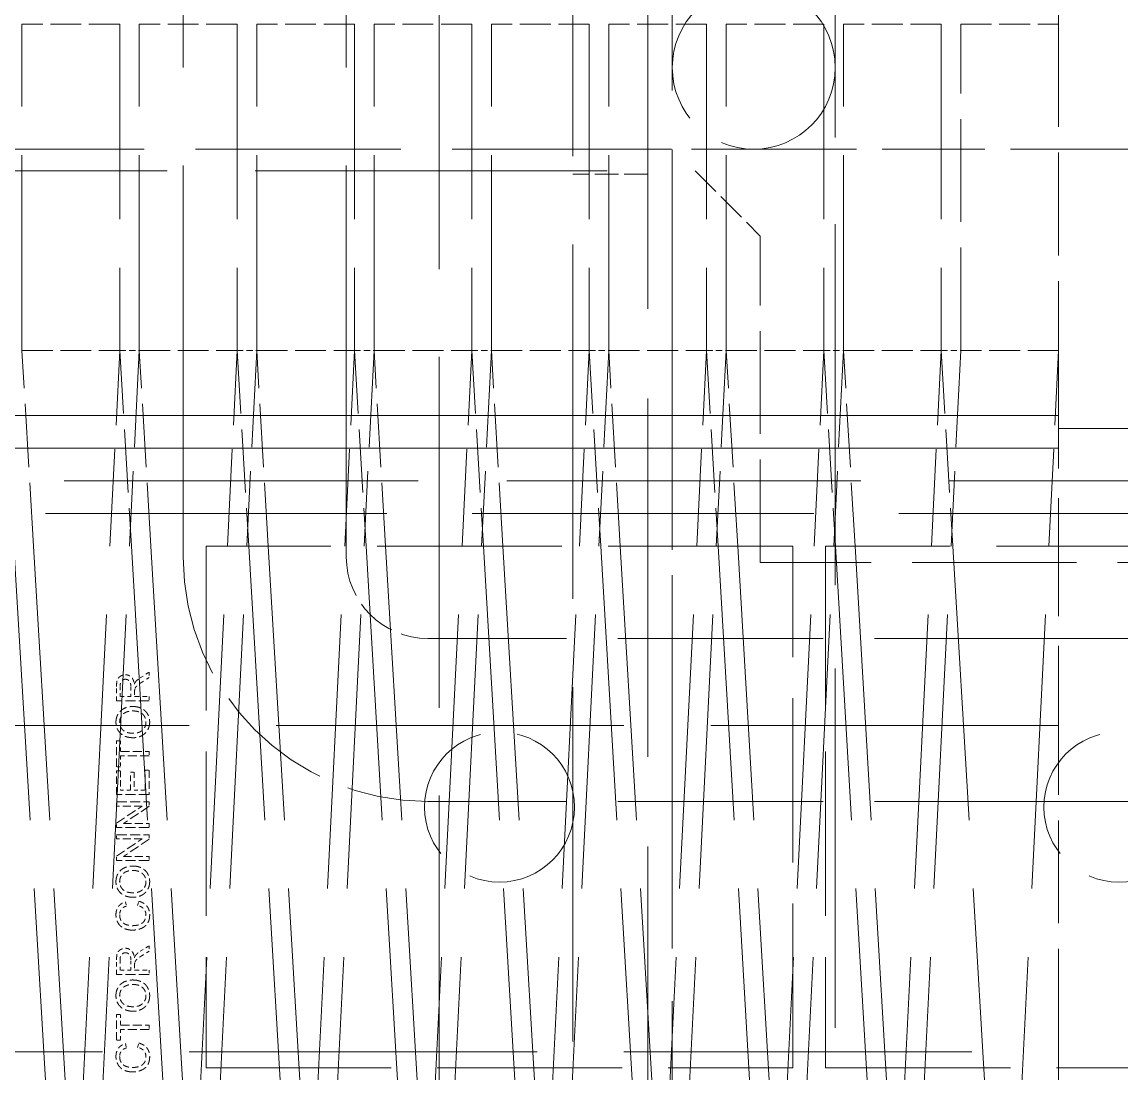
# Model space of a CAD drawing. Header units: millimetres. Extents: x 0 to 5945, y 0 to 4205.
# Drawn here: x 2019.48 to 2053.19, y 2407.2 to 2439.42 of the extents above; entities that cross this region are included whole.
import ezdxf

# ---------------------------------------------------------------- set-up
doc = ezdxf.new("R2010")
doc.units = ezdxf.units.MM
doc.header["$LTSCALE"] = 5
doc.linetypes.add('DASHED', pattern=[0.2067, 0.1654, -0.0413])
doc.layers.add('가려진 것(ISO)', color=2, linetype='DASHED', lineweight=18)

msp = doc.modelspace()

# ---------------------------------------------------------------- linework, layer by layer
at = {"layer": '가려진 것(ISO)', "ltscale": 13.290483}
msp.add_line((2038.676, 2403.157), (2038.676, 2787.757), dxfattribs=at)
at = {"layer": '가려진 것(ISO)', "ltscale": 13.131522}
for p, q in [((2036.376, 2785.457), (2036.376, 2405.457)), ((2058.776, 2425.357), (1963.776, 2425.357))]:
    msp.add_line(p, q, dxfattribs=at)
at = {"layer": '가려진 것(ISO)', "ltscale": 13.008655}
msp.add_line((2032.276, 2404.957), (2032.276, 2525.957), dxfattribs=at)
at = {"layer": '가려진 것(ISO)', "ltscale": 12.629621}
msp.add_line((2039.426, 2487.726), (2039.426, 2396.357), dxfattribs=at)
at = {"layer": '가려진 것(ISO)', "ltscale": 13.183357}
msp.add_line((2044.426, 2487.726), (2044.426, 2378.726), dxfattribs=at)
at = {"layer": '가려진 것(ISO)', "ltscale": 14.513788}
for p, q in [((2024.426, 2423.026), (2024.426, 2468.026)), ((2029.426, 2423.026), (2029.426, 2468.026))]:
    msp.add_line(p, q, dxfattribs=at)
at = {"layer": '가려진 것(ISO)', "ltscale": 12.388774}
msp.add_line((2039.426, 2460.376), (2039.426, 2396.357), dxfattribs=at)
at = {"layer": '가려진 것(ISO)', "ltscale": 13.167232}
msp.add_line((2044.426, 2460.376), (2044.426, 2378.726), dxfattribs=at)
at = {"layer": '가려진 것(ISO)', "ltscale": 3.047916}
msp.add_line((2051.276, 2447.358), (2051.276, 2439.357), dxfattribs=at)
at = {"layer": '가려진 것(ISO)', "ltscale": 1.142718}
for p, q in [((2022.476, 2439.357), (2019.476, 2439.357)), ((2026.076, 2439.357), (2023.076, 2439.357)), ((2029.676, 2439.357), (2026.676, 2439.357)), ((2033.276, 2439.357), (2030.276, 2439.357)), ((2036.876, 2439.357), (2033.876, 2439.357)), ((2040.476, 2439.357), (2037.476, 2439.357)), ((2044.076, 2439.357), (2041.076, 2439.357)), ((2047.676, 2439.357), (2044.676, 2439.357)), ((2048.276, 2439.357), (2051.276, 2439.357)), ((2019.476, 2429.357), (2022.476, 2429.357)), ((2023.076, 2429.357), (2026.076, 2429.357)), ((2026.676, 2429.357), (2029.676, 2429.357)), ((2030.276, 2429.357), (2033.276, 2429.357)), ((2033.876, 2429.357), (2036.876, 2429.357)), ((2037.476, 2429.357), (2040.476, 2429.357)), ((2041.076, 2429.357), (2044.076, 2429.357)), ((2044.676, 2429.357), (2047.676, 2429.357)), ((2051.276, 2429.357), (2048.276, 2429.357))]:
    msp.add_line(p, q, dxfattribs=at)
at = {"layer": '가려진 것(ISO)', "ltscale": 7.23104}
for p, q in [((2019.476, 2429.357), (2019.476, 2439.357)), ((2022.476, 2439.357), (2022.476, 2429.357)), ((2023.076, 2429.357), (2023.076, 2439.357)), ((2026.076, 2439.357), (2026.076, 2429.357)), ((2026.676, 2429.357), (2026.676, 2439.357)), ((2029.676, 2439.357), (2029.676, 2429.357)), ((2030.276, 2429.357), (2030.276, 2439.357)), ((2033.276, 2439.357), (2033.276, 2429.357)), ((2033.876, 2429.357), (2033.876, 2439.357)), ((2036.876, 2439.357), (2036.876, 2429.357)), ((2037.476, 2429.357), (2037.476, 2439.357)), ((2040.476, 2439.357), (2040.476, 2429.357)), ((2041.076, 2429.357), (2041.076, 2439.357)), ((2044.076, 2439.357), (2044.076, 2429.357)), ((2044.676, 2429.357), (2044.676, 2439.357)), ((2047.676, 2439.357), (2047.676, 2429.357))]:
    msp.add_line(p, q, dxfattribs=at)
at = {"layer": '가려진 것(ISO)', "ltscale": 3.809293}
for p, q in [((2048.276, 2429.357), (2048.276, 2439.357)), ((2051.276, 2439.357), (2051.276, 2429.357)), ((2041.926, 2435.526), (2051.926, 2435.526)), ((2042.126, 2422.857), (2042.126, 2432.857)), ((2051.276, 2407.857), (2051.276, 2417.857))]:
    msp.add_line(p, q, dxfattribs=at)
at = {"layer": '가려진 것(ISO)', "ltscale": 7.618686}
for p, q in [((2016.926, 2435.526), (2036.926, 2435.526)), ((2051.926, 2420.526), (2031.926, 2420.526)), ((2051.926, 2415.526), (2031.926, 2415.526))]:
    msp.add_line(p, q, dxfattribs=at)
at = {"layer": '가려진 것(ISO)', "ltscale": 2.991791}
for p, q in [((2036.926, 2435.526), (2041.926, 2435.526)), ((2051.926, 2435.526), (2056.926, 2435.526)), ((2056.926, 2420.526), (2051.926, 2420.526)), ((2051.926, 2415.526), (2056.926, 2415.526))]:
    msp.add_line(p, q, dxfattribs=at)
at = {"layer": '가려진 것(ISO)', "ltscale": 13.062409}
msp.add_line((1932.126, 2434.857), (2040.126, 2434.857), dxfattribs=at)
at = {"layer": '가려진 것(ISO)', "ltscale": 1.077359}
msp.add_line((2040.126, 2434.857), (2042.126, 2432.857), dxfattribs=at)
at = {"layer": '가려진 것(ISO)', "ltscale": 0.87606}
msp.add_line((2038.676, 2434.757), (2036.376, 2434.757), dxfattribs=at)
at = {"layer": '가려진 것(ISO)', "ltscale": 11.826798}
msp.add_line((2039.426, 2433.026), (2039.426, 2396.357), dxfattribs=at)
at = {"layer": '가려진 것(ISO)', "ltscale": 13.134978}
msp.add_line((2044.426, 2433.026), (2044.426, 2378.726), dxfattribs=at)
at = {"layer": '가려진 것(ISO)', "ltscale": 2.346701}
for p, q in [((2019.831, 2423.357), (2019.476, 2429.357)), ((2022.476, 2429.357), (2022.831, 2423.357)), ((2023.431, 2423.357), (2023.076, 2429.357)), ((2026.076, 2429.357), (2026.431, 2423.357)), ((2027.031, 2423.357), (2026.676, 2429.357)), ((2029.676, 2429.357), (2030.031, 2423.357)), ((2030.631, 2423.357), (2030.276, 2429.357)), ((2033.276, 2429.357), (2033.631, 2423.357)), ((2034.231, 2423.357), (2033.876, 2429.357)), ((2036.876, 2429.357), (2037.231, 2423.357)), ((2037.831, 2423.357), (2037.476, 2429.357)), ((2040.476, 2429.357), (2040.831, 2423.357)), ((2041.431, 2423.357), (2041.076, 2429.357)), ((2044.076, 2429.357), (2044.431, 2423.357)), ((2045.031, 2423.357), (2044.676, 2429.357)), ((2047.676, 2429.357), (2048.031, 2423.357))]:
    msp.add_line(p, q, dxfattribs=at)
at = {"layer": '가려진 것(ISO)', "ltscale": 3.592411}
for p, q in [((2022.176, 2423.357), (2022.476, 2429.357)), ((2023.076, 2429.357), (2022.776, 2423.357)), ((2025.776, 2423.357), (2026.076, 2429.357)), ((2026.676, 2429.357), (2026.376, 2423.357)), ((2029.376, 2423.357), (2029.676, 2429.357)), ((2030.276, 2429.357), (2029.976, 2423.357)), ((2032.976, 2423.357), (2033.276, 2429.357)), ((2033.876, 2429.357), (2033.576, 2423.357)), ((2036.576, 2423.357), (2036.876, 2429.357)), ((2037.476, 2429.357), (2037.176, 2423.357)), ((2040.176, 2423.357), (2040.476, 2429.357)), ((2041.076, 2429.357), (2040.776, 2423.357)), ((2043.776, 2423.357), (2044.076, 2429.357)), ((2044.676, 2429.357), (2044.376, 2423.357)), ((2047.376, 2423.357), (2047.676, 2429.357)), ((2048.276, 2429.357), (2047.976, 2423.357)), ((2050.976, 2423.357), (2051.276, 2429.357))]:
    msp.add_line(p, q, dxfattribs=at)
at = {"layer": '가려진 것(ISO)', "ltscale": 0.228464}
for p, q in [((2022.476, 2429.357), (2023.076, 2429.357)), ((2026.076, 2429.357), (2026.676, 2429.357)), ((2029.676, 2429.357), (2030.276, 2429.357)), ((2033.276, 2429.357), (2033.876, 2429.357)), ((2036.876, 2429.357), (2037.476, 2429.357)), ((2040.476, 2429.357), (2041.076, 2429.357)), ((2044.076, 2429.357), (2044.676, 2429.357)), ((2047.676, 2429.357), (2048.276, 2429.357))]:
    msp.add_line(p, q, dxfattribs=at)
at = {"layer": '가려진 것(ISO)', "ltscale": 4.380702}
msp.add_line((2051.276, 2429.357), (2051.276, 2417.857), dxfattribs=at)
at = {"layer": '가려진 것(ISO)', "ltscale": 12.901145}
for p, q in [((1971.276, 2427.357), (2051.276, 2427.357)), ((2051.276, 2427.357), (1971.276, 2427.357)), ((2051.276, 2426.357), (1971.276, 2426.357)), ((1971.276, 2426.357), (2051.276, 2426.357)), ((2051.276, 2417.857), (1971.276, 2417.857)), ((1971.276, 2407.857), (2051.276, 2407.857))]:
    msp.add_line(p, q, dxfattribs=at)
at = {"layer": '가려진 것(ISO)', "ltscale": 2.856945}
for p, q in [((2051.276, 2426.957), (2058.776, 2426.957)), ((2051.276, 2407.857), (2051.276, 2400.357))]:
    msp.add_line(p, q, dxfattribs=at)
at = {"layer": '가려진 것(ISO)', "ltscale": 12.666578}
msp.add_line((2096.126, 2424.357), (1952.126, 2424.357), dxfattribs=at)
at = {"layer": '가려진 것(ISO)', "ltscale": 10.177374}
for p, q in [((2019.231, 2423.357), (2020.472, 2402.357)), ((2019.831, 2423.357), (2021.072, 2402.357)), ((2022.831, 2423.357), (2024.072, 2402.357)), ((2023.431, 2423.357), (2024.672, 2402.357)), ((2026.431, 2423.357), (2027.672, 2402.357)), ((2027.031, 2423.357), (2028.272, 2402.357)), ((2030.031, 2423.357), (2031.272, 2402.357)), ((2030.631, 2423.357), (2031.872, 2402.357)), ((2033.631, 2423.357), (2034.872, 2402.357)), ((2034.231, 2423.357), (2035.472, 2402.357)), ((2037.231, 2423.357), (2038.472, 2402.357)), ((2037.831, 2423.357), (2039.072, 2402.357)), ((2040.831, 2423.357), (2042.072, 2402.357)), ((2041.431, 2423.357), (2042.672, 2402.357)), ((2044.431, 2423.357), (2045.672, 2402.357)), ((2045.031, 2423.357), (2046.272, 2402.357)), ((2048.031, 2423.357), (2049.272, 2402.357))]:
    msp.add_line(p, q, dxfattribs=at)
at = {"layer": '가려진 것(ISO)', "ltscale": 10.172343}
for p, q in [((2021.126, 2402.357), (2022.176, 2423.357)), ((2021.726, 2402.357), (2022.776, 2423.357)), ((2024.726, 2402.357), (2025.776, 2423.357)), ((2025.326, 2402.357), (2026.376, 2423.357)), ((2028.326, 2402.357), (2029.376, 2423.357)), ((2028.926, 2402.357), (2029.976, 2423.357)), ((2031.926, 2402.357), (2032.976, 2423.357)), ((2032.526, 2402.357), (2033.576, 2423.357)), ((2035.526, 2402.357), (2036.576, 2423.357)), ((2036.126, 2402.357), (2037.176, 2423.357)), ((2039.126, 2402.357), (2040.176, 2423.357)), ((2039.726, 2402.357), (2040.776, 2423.357)), ((2042.726, 2402.357), (2043.776, 2423.357)), ((2043.326, 2402.357), (2044.376, 2423.357)), ((2046.326, 2402.357), (2047.376, 2423.357)), ((2046.926, 2402.357), (2047.976, 2423.357)), ((2049.926, 2402.357), (2050.976, 2423.357))]:
    msp.add_line(p, q, dxfattribs=at)
at = {"layer": '가려진 것(ISO)', "ltscale": 6.856808}
for p, q in [((2043.126, 2423.357), (2025.126, 2423.357)), ((2062.126, 2423.357), (2044.126, 2423.357)), ((2025.126, 2407.357), (2043.126, 2407.357)), ((2044.126, 2407.357), (2062.126, 2407.357))]:
    msp.add_line(p, q, dxfattribs=at)
at = {"layer": '가려진 것(ISO)', "ltscale": 6.094929}
for p, q in [((2025.126, 2423.357), (2025.126, 2407.357)), ((2043.126, 2407.357), (2043.126, 2423.357)), ((2044.126, 2423.357), (2044.126, 2407.357)), ((2058.126, 2422.857), (2042.126, 2422.857))]:
    msp.add_line(p, q, dxfattribs=at)
at = {"layer": '가려진 것(ISO)', "ltscale": 0.122735}
for p, q in [((2023.105, 2419.319), (2023.377, 2419.492)), ((2023.105, 2410.934), (2023.377, 2411.107))]:
    msp.add_line(p, q, dxfattribs=at)
at = {"layer": '가려진 것(ISO)', "ltscale": 0.093897}
for p, q in [((2023.377, 2419.326), (2023.169, 2419.194)), ((2023.377, 2410.942), (2023.169, 2410.809))]:
    msp.add_line(p, q, dxfattribs=at)
at = {"layer": '가려진 것(ISO)', "ltscale": 0.062906}
for p, q in [((2023.377, 2419.492), (2023.377, 2419.326)), ((2023.377, 2411.107), (2023.377, 2410.942))]:
    msp.add_line(p, q, dxfattribs=at)
at = {"layer": '가려진 것(ISO)', "ltscale": 0.168884}
for p, q in [((2022.377, 2418.611), (2022.377, 2419.055)), ((2022.377, 2410.227), (2022.377, 2410.671))]:
    msp.add_line(p, q, dxfattribs=at)
at = {"layer": '가려진 것(ISO)', "ltscale": 0.120395}
for p, q in [((2022.487, 2418.744), (2022.487, 2419.06)), ((2022.487, 2410.36), (2022.487, 2410.676))]:
    msp.add_line(p, q, dxfattribs=at)
at = {"layer": '가려진 것(ISO)', "ltscale": 0.108201}
for p, q in [((2022.818, 2419.028), (2022.818, 2418.744)), ((2022.818, 2410.644), (2022.818, 2410.36))]:
    msp.add_line(p, q, dxfattribs=at)
at = {"layer": '가려진 것(ISO)', "ltscale": 0.125912}
for p, q in [((2022.818, 2418.744), (2022.487, 2418.744)), ((2022.495, 2417.386), (2022.495, 2417.056)), ((2022.818, 2410.36), (2022.487, 2410.36)), ((2022.495, 2409.002), (2022.495, 2408.671))]:
    msp.add_line(p, q, dxfattribs=at)
at = {"layer": '가려진 것(ISO)', "ltscale": 0.05826}
for p, q in [((2022.932, 2418.897), (2022.932, 2418.744)), ((2022.932, 2410.513), (2022.932, 2410.36))]:
    msp.add_line(p, q, dxfattribs=at)
at = {"layer": '가려진 것(ISO)', "ltscale": 0.169174}
for p, q in [((2022.932, 2418.744), (2023.377, 2418.744)), ((2022.932, 2410.36), (2023.377, 2410.36))]:
    msp.add_line(p, q, dxfattribs=at)
at = {"layer": '가려진 것(ISO)', "ltscale": 0.050421}
for p, q in [((2023.377, 2418.744), (2023.377, 2418.611)), ((2023.377, 2417.056), (2023.377, 2416.923)), ((2023.377, 2410.36), (2023.377, 2410.227)), ((2023.377, 2408.671), (2023.377, 2408.539))]:
    msp.add_line(p, q, dxfattribs=at)
at = {"layer": '가려진 것(ISO)', "ltscale": 0.380839}
for p, q in [((2023.377, 2418.611), (2022.377, 2418.611)), ((2023.377, 2415.739), (2022.377, 2415.739)), ((2022.377, 2415.514), (2023.377, 2415.514)), ((2023.377, 2414.726), (2022.377, 2414.726)), ((2022.377, 2414.505), (2023.377, 2414.505)), ((2023.377, 2413.717), (2022.377, 2413.717)), ((2023.377, 2410.227), (2022.377, 2410.227))]:
    msp.add_line(p, q, dxfattribs=at)
at = {"layer": '가려진 것(ISO)', "ltscale": 0.044904}
for p, q in [((2022.377, 2417.386), (2022.495, 2417.386)), ((2022.495, 2416.594), (2022.377, 2416.594)), ((2022.377, 2416.463), (2022.495, 2416.463)), ((2022.801, 2416.426), (2022.919, 2416.426)), ((2023.259, 2416.486), (2023.377, 2416.486)), ((2022.377, 2409.002), (2022.495, 2409.002)), ((2022.495, 2408.21), (2022.377, 2408.21))]:
    msp.add_line(p, q, dxfattribs=at)
at = {"layer": '가려진 것(ISO)', "ltscale": 0.301864}
for p, q in [((2022.377, 2416.594), (2022.377, 2417.386)), ((2022.377, 2408.21), (2022.377, 2409.002))]:
    msp.add_line(p, q, dxfattribs=at)
at = {"layer": '가려진 것(ISO)', "ltscale": 0.335835}
for p, q in [((2022.495, 2417.056), (2023.377, 2417.056)), ((2023.377, 2416.923), (2022.495, 2416.923)), ((2022.495, 2408.671), (2023.377, 2408.671)), ((2023.377, 2408.539), (2022.495, 2408.539))]:
    msp.add_line(p, q, dxfattribs=at)
at = {"layer": '가려진 것(ISO)', "ltscale": 0.125331}
for p, q in [((2022.495, 2416.923), (2022.495, 2416.594)), ((2022.495, 2408.539), (2022.495, 2408.21))]:
    msp.add_line(p, q, dxfattribs=at)
at = {"layer": '가려진 것(ISO)', "ltscale": 0.275733}
msp.add_line((2022.377, 2415.739), (2022.377, 2416.463), dxfattribs=at)
at = {"layer": '가려진 것(ISO)', "ltscale": 0.225212}
msp.add_line((2022.495, 2416.463), (2022.495, 2415.872), dxfattribs=at)
at = {"layer": '가려진 것(ISO)', "ltscale": 0.210985}
for p, q in [((2022.801, 2415.872), (2022.801, 2416.426)), ((2022.919, 2416.426), (2022.919, 2415.872))]:
    msp.add_line(p, q, dxfattribs=at)
at = {"layer": '가려진 것(ISO)', "ltscale": 0.233922}
msp.add_line((2023.259, 2415.872), (2023.259, 2416.486), dxfattribs=at)
at = {"layer": '가려진 것(ISO)', "ltscale": 0.284443}
msp.add_line((2023.377, 2416.486), (2023.377, 2415.739), dxfattribs=at)
at = {"layer": '가려진 것(ISO)', "ltscale": 0.11633}
msp.add_line((2022.495, 2415.872), (2022.801, 2415.872), dxfattribs=at)
at = {"layer": '가려진 것(ISO)', "ltscale": 0.129396}
msp.add_line((2022.919, 2415.872), (2023.259, 2415.872), dxfattribs=at)
at = {"layer": '가려진 것(ISO)', "ltscale": 0.048098}
for p, q in [((2022.377, 2415.388), (2022.377, 2415.514)), ((2023.377, 2414.853), (2023.377, 2414.726)), ((2022.377, 2414.379), (2022.377, 2414.505)), ((2023.377, 2413.844), (2023.377, 2413.717))]:
    msp.add_line(p, q, dxfattribs=at)
at = {"layer": '가려진 것(ISO)', "ltscale": 0.298961}
for p, q in [((2023.162, 2415.388), (2022.377, 2415.388)), ((2022.592, 2414.853), (2023.377, 2414.853)), ((2023.162, 2414.379), (2022.377, 2414.379)), ((2022.592, 2413.844), (2023.377, 2413.844))]:
    msp.add_line(p, q, dxfattribs=at)
at = {"layer": '가려진 것(ISO)', "ltscale": 0.359864}
for p, q in [((2022.377, 2414.862), (2023.162, 2415.388)), ((2023.377, 2415.379), (2022.592, 2414.853)), ((2022.377, 2413.853), (2023.162, 2414.379)), ((2023.377, 2414.37), (2022.592, 2413.844))]:
    msp.add_line(p, q, dxfattribs=at)
at = {"layer": '가려진 것(ISO)', "ltscale": 0.051582}
for p, q in [((2023.377, 2415.514), (2023.377, 2415.379)), ((2022.377, 2414.726), (2022.377, 2414.862)), ((2023.377, 2414.505), (2023.377, 2414.37)), ((2022.377, 2413.717), (2022.377, 2413.853))]:
    msp.add_line(p, q, dxfattribs=at)
at = {"layer": '가려진 것(ISO)', "ltscale": 0.050957}
for p, q in [((2022.65, 2412.451), (2022.682, 2412.321)), ((2022.65, 2408.104), (2022.682, 2407.974))]:
    msp.add_line(p, q, dxfattribs=at)
at = {"layer": '가려진 것(ISO)', "ltscale": 0.052011}
for p, q in [((2023.025, 2412.335), (2023.059, 2412.468)), ((2023.025, 2407.988), (2023.059, 2408.121))]:
    msp.add_line(p, q, dxfattribs=at)
at = {"layer": '가려진 것(ISO)', "ltscale": 5.983681}
msp.add_circle((2041.926, 2438.026), 2.5, dxfattribs=at)
at = {"layer": '가려진 것(ISO)', "ltscale": 5.504978}
for centre in [(2034.126, 2415.357), (2053.126, 2415.357)]:
    msp.add_circle(centre, 2.3, dxfattribs=at)
at = {"layer": '가려진 것(ISO)', "ltscale": 4.487736}
msp.add_arc((2031.926, 2423.026), 7.5, 180, 270, dxfattribs=at)
at = {"layer": '가려진 것(ISO)', "ltscale": 1.495845}
msp.add_arc((2031.926, 2423.026), 2.5, 180, 270, dxfattribs=at)
at = {"layer": '가려진 것(ISO)', "ltscale": 0.195481}
for points in [[(2022.377, 2419.055), (2022.377, 2419.188), (2022.431, 2419.328), (2022.567, 2419.411), (2022.65, 2419.411)], [(2022.377, 2410.671), (2022.377, 2410.804), (2022.431, 2410.944), (2022.567, 2411.027), (2022.65, 2411.027)]]:
    msp.add_open_spline(points, degree=2, dxfattribs=at)
at = {"layer": '가려진 것(ISO)', "ltscale": 0.164963}
for points in [[(2022.65, 2419.411), (2022.756, 2419.411), (2022.902, 2419.273), (2022.922, 2419.13)], [(2022.65, 2411.027), (2022.756, 2411.027), (2022.902, 2410.889), (2022.922, 2410.745)]]:
    msp.add_open_spline(points, degree=2, dxfattribs=at)
at = {"layer": '가려진 것(ISO)', "ltscale": 0.065875}
for points in [[(2022.971, 2419.209), (2023.025, 2419.267), (2023.105, 2419.319)], [(2022.971, 2410.825), (2023.025, 2410.883), (2023.105, 2410.934)]]:
    msp.add_open_spline(points, degree=2, dxfattribs=at)
at = {"layer": '가려진 것(ISO)', "ltscale": 0.115826}
for points in [[(2022.487, 2419.06), (2022.487, 2419.171), (2022.579, 2419.274), (2022.65, 2419.274)], [(2022.487, 2410.676), (2022.487, 2410.787), (2022.579, 2410.89), (2022.65, 2410.89)]]:
    msp.add_open_spline(points, degree=2, dxfattribs=at)
at = {"layer": '가려진 것(ISO)', "ltscale": 0.128887}
for points in [[(2022.65, 2419.274), (2022.698, 2419.274), (2022.781, 2419.221), (2022.818, 2419.119), (2022.818, 2419.028)], [(2022.65, 2410.89), (2022.698, 2410.89), (2022.781, 2410.837), (2022.818, 2410.735), (2022.818, 2410.644)]]:
    msp.add_open_spline(points, degree=2, dxfattribs=at)
at = {"layer": '가려진 것(ISO)', "ltscale": 0.035615}
for points in [[(2022.922, 2419.13), (2022.947, 2419.181), (2022.971, 2419.209)], [(2022.922, 2410.745), (2022.947, 2410.797), (2022.971, 2410.825)]]:
    msp.add_open_spline(points, degree=2, dxfattribs=at)
at = {"layer": '가려진 것(ISO)', "ltscale": 0.125216}
for points in [[(2023.169, 2419.194), (2023.079, 2419.136), (2022.984, 2419.061), (2022.945, 2419.001), (2022.937, 2418.971)], [(2023.169, 2410.809), (2023.079, 2410.751), (2022.984, 2410.677), (2022.945, 2410.617), (2022.937, 2410.587)]]:
    msp.add_open_spline(points, degree=2, dxfattribs=at)
at = {"layer": '가려진 것(ISO)', "ltscale": 0.028155}
for points in [[(2022.937, 2418.971), (2022.932, 2418.948), (2022.932, 2418.897)], [(2022.937, 2410.587), (2022.932, 2410.564), (2022.932, 2410.513)]]:
    msp.add_open_spline(points, degree=2, dxfattribs=at)
at = {"layer": '가려진 것(ISO)', "ltscale": 0.302009}
for points in [[(2022.359, 2417.961), (2022.359, 2418.1), (2022.492, 2418.322), (2022.728, 2418.439), (2022.878, 2418.439)], [(2022.359, 2413.07), (2022.359, 2413.209), (2022.492, 2413.431), (2022.728, 2413.548), (2022.878, 2413.548)], [(2022.359, 2409.577), (2022.359, 2409.716), (2022.492, 2409.938), (2022.728, 2410.055), (2022.878, 2410.055)]]:
    msp.add_open_spline(points, degree=2, dxfattribs=at)
at = {"layer": '가려진 것(ISO)', "ltscale": 0.22663}
for points in [[(2022.473, 2417.962), (2022.473, 2418.061), (2022.573, 2418.22), (2022.755, 2418.303), (2022.877, 2418.303)], [(2022.473, 2413.071), (2022.473, 2413.17), (2022.573, 2413.329), (2022.755, 2413.412), (2022.877, 2413.412)], [(2022.473, 2409.578), (2022.473, 2409.677), (2022.573, 2409.836), (2022.755, 2409.918), (2022.877, 2409.918)]]:
    msp.add_open_spline(points, degree=2, dxfattribs=at)
at = {"layer": '가려진 것(ISO)', "ltscale": 0.227187}
for points in [[(2022.877, 2418.303), (2023.07, 2418.303), (2023.28, 2418.11), (2023.28, 2417.96)], [(2022.877, 2413.412), (2023.07, 2413.412), (2023.28, 2413.219), (2023.28, 2413.069)], [(2022.877, 2409.918), (2023.07, 2409.918), (2023.28, 2409.726), (2023.28, 2409.576)]]:
    msp.add_open_spline(points, degree=2, dxfattribs=at)
at = {"layer": '가려진 것(ISO)', "ltscale": 0.300735}
for points in [[(2022.878, 2418.439), (2023.03, 2418.439), (2023.27, 2418.316), (2023.394, 2418.091), (2023.394, 2417.961)], [(2022.878, 2413.548), (2023.03, 2413.548), (2023.27, 2413.425), (2023.394, 2413.2), (2023.394, 2413.07)], [(2022.878, 2410.055), (2023.03, 2410.055), (2023.27, 2409.932), (2023.394, 2409.706), (2023.394, 2409.577)]]:
    msp.add_open_spline(points, degree=2, dxfattribs=at)
at = {"layer": '가려진 것(ISO)', "ltscale": 0.307013}
for points in [[(2022.89, 2417.482), (2022.641, 2417.482), (2022.359, 2417.75), (2022.359, 2417.961)], [(2022.89, 2412.591), (2022.641, 2412.591), (2022.359, 2412.859), (2022.359, 2413.07)], [(2022.89, 2409.098), (2022.641, 2409.098), (2022.359, 2409.366), (2022.359, 2409.577)]]:
    msp.add_open_spline(points, degree=2, dxfattribs=at)
at = {"layer": '가려진 것(ISO)', "ltscale": 0.233698}
for points in [[(2022.891, 2417.619), (2022.666, 2417.619), (2022.473, 2417.822), (2022.473, 2417.962)], [(2022.891, 2412.728), (2022.666, 2412.728), (2022.473, 2412.931), (2022.473, 2413.071)], [(2022.891, 2409.235), (2022.666, 2409.235), (2022.473, 2409.437), (2022.473, 2409.578)]]:
    msp.add_open_spline(points, degree=2, dxfattribs=at)
at = {"layer": '가려진 것(ISO)', "ltscale": 0.296382}
for points in [[(2023.394, 2417.961), (2023.394, 2417.819), (2023.257, 2417.597), (2023.022, 2417.482), (2022.89, 2417.482)], [(2023.394, 2413.07), (2023.394, 2412.928), (2023.257, 2412.706), (2023.022, 2412.591), (2022.89, 2412.591)], [(2023.394, 2409.577), (2023.394, 2409.435), (2023.257, 2409.213), (2023.022, 2409.098), (2022.89, 2409.098)]]:
    msp.add_open_spline(points, degree=2, dxfattribs=at)
at = {"layer": '가려진 것(ISO)', "ltscale": 0.221574}
for points in [[(2023.28, 2417.96), (2023.28, 2417.813), (2023.072, 2417.619), (2022.891, 2417.619)], [(2023.28, 2413.069), (2023.28, 2412.922), (2023.072, 2412.728), (2022.891, 2412.728)], [(2023.28, 2409.576), (2023.28, 2409.429), (2023.072, 2409.235), (2022.891, 2409.235)]]:
    msp.add_open_spline(points, degree=2, dxfattribs=at)
at = {"layer": '가려진 것(ISO)', "ltscale": 0.202052}
for points in [[(2022.359, 2412.056), (2022.359, 2412.206), (2022.513, 2412.411), (2022.65, 2412.451)], [(2022.359, 2407.71), (2022.359, 2407.86), (2022.513, 2408.064), (2022.65, 2408.104)]]:
    msp.add_open_spline(points, degree=2, dxfattribs=at)
at = {"layer": '가려진 것(ISO)', "ltscale": 0.140198}
for points in [[(2022.682, 2412.321), (2022.573, 2412.286), (2022.473, 2412.154), (2022.473, 2412.053)], [(2022.682, 2407.974), (2022.573, 2407.939), (2022.473, 2407.807), (2022.473, 2407.706)]]:
    msp.add_open_spline(points, degree=2, dxfattribs=at)
at = {"layer": '가려진 것(ISO)', "ltscale": 0.161608}
for points in [[(2023.28, 2412.043), (2023.28, 2412.154), (2023.152, 2412.308), (2023.025, 2412.335)], [(2023.28, 2407.696), (2023.28, 2407.807), (2023.152, 2407.961), (2023.025, 2407.988)]]:
    msp.add_open_spline(points, degree=2, dxfattribs=at)
at = {"layer": '가려진 것(ISO)', "ltscale": 0.220436}
for points in [[(2023.059, 2412.468), (2023.222, 2412.426), (2023.394, 2412.21), (2023.394, 2412.054)], [(2023.059, 2408.121), (2023.222, 2408.079), (2023.394, 2407.863), (2023.394, 2407.707)]]:
    msp.add_open_spline(points, degree=2, dxfattribs=at)
at = {"layer": '가려진 것(ISO)', "ltscale": 0.298523}
for points in [[(2022.869, 2411.584), (2022.713, 2411.584), (2022.48, 2411.703), (2022.359, 2411.924), (2022.359, 2412.056)], [(2022.869, 2407.237), (2022.713, 2407.237), (2022.48, 2407.357), (2022.359, 2407.577), (2022.359, 2407.71)]]:
    msp.add_open_spline(points, degree=2, dxfattribs=at)
at = {"layer": '가려진 것(ISO)', "ltscale": 0.223349}
for points in [[(2022.473, 2412.053), (2022.473, 2411.938), (2022.583, 2411.783), (2022.769, 2411.72), (2022.868, 2411.72)], [(2022.473, 2407.706), (2022.473, 2407.591), (2022.583, 2407.436), (2022.769, 2407.373), (2022.868, 2407.373)]]:
    msp.add_open_spline(points, degree=2, dxfattribs=at)
at = {"layer": '가려진 것(ISO)', "ltscale": 0.225331}
for points in [[(2022.868, 2411.72), (2022.996, 2411.72), (2023.186, 2411.795), (2023.28, 2411.951), (2023.28, 2412.043)], [(2022.868, 2407.373), (2022.996, 2407.373), (2023.186, 2407.448), (2023.28, 2407.604), (2023.28, 2407.696)]]:
    msp.add_open_spline(points, degree=2, dxfattribs=at)
at = {"layer": '가려진 것(ISO)', "ltscale": 0.304209}
for points in [[(2023.394, 2412.054), (2023.394, 2411.892), (2023.262, 2411.69), (2023.013, 2411.584), (2022.869, 2411.584)], [(2023.394, 2407.707), (2023.394, 2407.546), (2023.262, 2407.343), (2023.013, 2407.237), (2022.869, 2407.237)]]:
    msp.add_open_spline(points, degree=2, dxfattribs=at)

doc.saveas('drawing.dxf')
